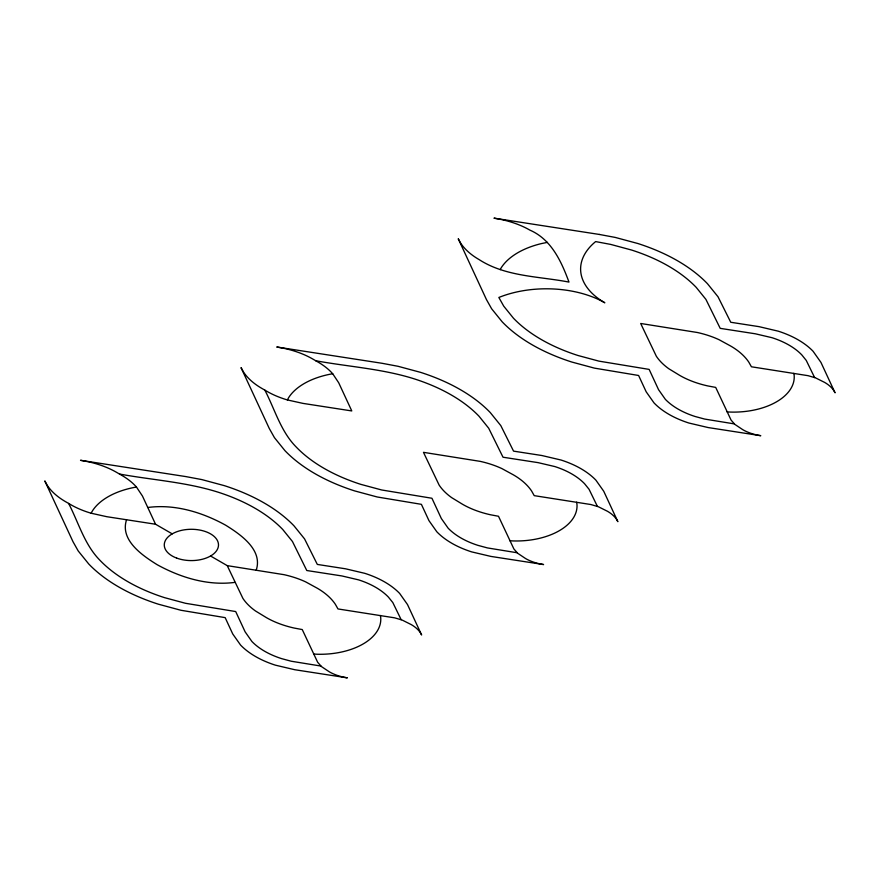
<?xml version="1.0" encoding="UTF-8"?>
<svg xmlns="http://www.w3.org/2000/svg" width="896" height="896" viewBox="0 0 896 896"><rect width="100%" height="100%" fill="white"/><g stroke="black" fill="none" stroke-linecap="round" stroke-linejoin="round"><path stroke-width="1.34" d="M126.549 519.747C119.762 540.109 142.318 555.453 157.158 564.693C180.634 577.64 208.029 585.995 235.01 582.366M256.234 570.114C263.01 549.763 240.464 534.408 225.613 525.168C202.138 512.221 174.742 503.866 147.773 507.494M210.56 556.002L227.237 565.634L242.906 598.405A80.114 46.256 0 0 0 255.438 610.938L266.347 617.59A80.114 46.256 0 0 0 294.28 628.074L302.254 629.563L317.666 662.278L321.474 666.59L329.392 671.866A40.051 23.128 0 0 0 343.358 677.107L347.346 677.858L294.672 669.704L275.408 665.168A89.32 51.565 0 0 1 240.587 645.075L232.725 633.942L225.165 617.635L180.97 610.277L158.379 604.195A178.64 103.141 0 0 1 88.738 563.987L78.21 550.95L73.024 541.744L44.8 480.928L47.387 485.531A80.114 46.256 0 0 0 65.531 501.659L70.829 504.717A80.114 46.256 0 0 0 91.112 513.218L92.198 511.28A67.2 38.797 0 0 1 136.461 487.032L142.464 496.059L155.546 524.238L172.222 533.87M287.426 399.941L288.434 397.981A67.2 38.797 0 0 1 332.696 373.744L338.699 382.771L351.781 410.939L302.982 403.39L287.347 399.93A80.114 46.256 0 0 1 267.064 391.418L261.778 388.36A80.114 46.256 0 0 1 243.634 372.232L241.035 367.629L269.259 428.445L274.445 437.651L284.984 450.699A178.64 103.141 0 0 0 354.614 490.896L377.205 496.978L421.4 504.336L428.96 520.643L436.822 531.776A89.32 51.565 0 0 0 471.643 551.88L490.907 556.416L543.581 564.558L539.594 563.808A40.051 23.128 0 0 1 525.627 558.578L517.709 553.291L513.901 548.979L498.501 516.264L490.515 514.774A80.114 46.256 0 0 1 462.582 504.302L451.674 497.638A80.114 46.256 0 0 1 439.141 485.106L423.472 452.334L480.245 461.373A80.114 46.256 0 0 1 501.95 468.619L513.486 474.914A80.114 46.256 0 0 1 531.63 491.042L534.218 495.645L590.878 504.538L598.338 506.733L607.499 511.302A40.051 23.128 0 0 1 616.56 519.378L617.859 521.674L603.747 491.266L595.885 480.144A89.32 51.565 0 0 0 561.075 460.04L541.8 455.504L513.554 451.136L500.808 425.611L490.28 412.574A178.64 103.141 0 0 0 420.638 372.378L398.048 366.296L382.099 363.294L276.763 346.998L284.738 348.499A80.114 46.256 0 0 1 312.67 358.971L317.968 362.029A80.114 46.256 0 0 1 332.696 373.744M500.237 269.629L500.976 268.173A72.139 41.653 0 0 1 541.386 243.6L547.389 242.368M727.048 411.869L730.386 412.07A60.67 35.022 0 0 0 794.147 375.267L793.789 373.341M509.846 540.736L513.184 540.938A60.67 35.022 0 0 0 576.946 504.123L576.587 502.197M313.611 654.024L316.949 654.237A60.67 35.022 0 0 0 380.699 617.422L380.352 615.496M734.384 423.898L704.659 419.07L695.106 416.494A76.406 44.106 0 0 1 665.325 399.302L658.549 389.67L649.141 369.398L598.931 361.133L578.077 355.522A165.726 95.682 0 0 1 513.475 318.226L503.754 306.186L498.848 297.472A82.678 47.734 0 0 1 604.834 302.781A82.678 47.734 0 0 1 595.638 241.584L610.725 244.418L631.579 250.04A165.726 95.682 0 0 1 696.181 287.336L705.902 299.365L720.216 328.362L755.339 333.794L772.016 337.702A76.406 44.106 0 0 1 801.797 354.894L806.254 360.416L814.621 377.574M315.728 360.752C348.578 366.755 382.39 368.76 414.378 378.896A165.726 95.682 0 0 1 478.979 416.192L488.701 428.232L503.014 457.218L538.138 462.65L554.814 466.558A76.406 44.106 0 0 1 584.595 483.75L589.053 489.272L597.419 506.43M119.493 474.04C152.342 480.043 186.155 482.059 218.142 492.195A165.726 95.682 0 0 1 282.744 529.491L292.466 541.52L306.779 570.517L341.902 575.949L358.568 579.858A76.406 44.106 0 0 1 388.36 597.05L392.818 602.571L401.184 619.73M517.182 552.765L487.458 547.926L477.904 545.35A76.406 44.106 0 0 1 448.123 528.158L441.347 518.526L431.939 498.254L381.73 489.989L360.875 484.378A165.726 95.682 0 0 1 296.274 447.082C280.683 431.39 274.837 409.259 264.846 390.13M155.546 524.238L106.747 516.69L91.112 513.218M227.237 565.634L284.01 574.672A80.114 46.256 0 0 1 305.715 581.907L317.24 588.202A80.114 46.256 0 0 1 335.384 604.341L337.982 608.944L394.643 617.837L402.102 620.032L411.253 624.602A40.051 23.128 0 0 1 420.325 632.666L421.624 634.973L407.512 604.565L399.65 593.432A89.32 51.565 0 0 0 364.84 573.339L345.565 568.803L317.318 564.424L304.573 538.91L294.034 525.874A178.64 103.141 0 0 0 224.403 485.666L201.813 479.584L185.864 476.594L80.517 460.298L88.491 461.798A80.114 46.256 0 0 1 116.435 472.27L121.733 475.328A80.114 46.256 0 0 1 136.461 487.032M320.936 666.053L291.222 661.226L281.669 658.65A76.406 44.106 0 0 1 251.877 641.458L245.112 631.826L235.704 611.554L185.494 603.288L164.64 597.677A165.726 95.682 0 0 1 100.038 560.381C84.448 544.69 78.59 522.558 68.6 503.418M599.301 234.438L493.965 218.142L501.939 219.643A80.114 46.256 0 0 1 529.872 230.115C551.298 239.366 561.366 261.397 568.982 282.083C538.91 276.259 505.602 276.808 478.979 259.504A80.114 46.256 0 0 1 460.835 243.376L458.237 238.762L486.461 299.589L491.646 308.795L502.186 321.832A178.64 103.141 0 0 0 571.816 362.04L594.406 368.122L638.602 375.48L646.173 391.787L654.024 402.909A89.32 51.565 0 0 0 688.845 423.013L708.109 427.549L760.782 435.702L756.795 434.952A40.051 23.128 0 0 1 742.829 429.71L734.91 424.424L731.102 420.123L715.702 387.408L707.728 385.918A80.114 46.256 0 0 1 679.784 375.435L668.875 368.782A80.114 46.256 0 0 1 656.342 356.25L640.674 323.478L697.446 332.517A80.114 46.256 0 0 1 719.152 339.752L730.688 346.046A80.114 46.256 0 0 1 748.832 362.186L751.419 366.789L808.08 375.682L815.539 377.877L824.701 382.446A40.051 23.128 0 0 1 833.762 390.51L835.061 392.818L820.949 362.41L813.086 351.277A89.32 51.565 0 0 0 778.277 331.184L759.002 326.648L730.755 322.269L718.01 296.755L707.482 283.718A178.64 103.141 0 0 0 637.84 243.51L615.25 237.429L599.301 234.438M176.624 558.062A27.104 15.646 0 0 0 218.456 545.754A27.104 15.646 0 0 0 179.088 530.992A27.104 15.646 0 0 0 176.624 558.062"/></g></svg>
